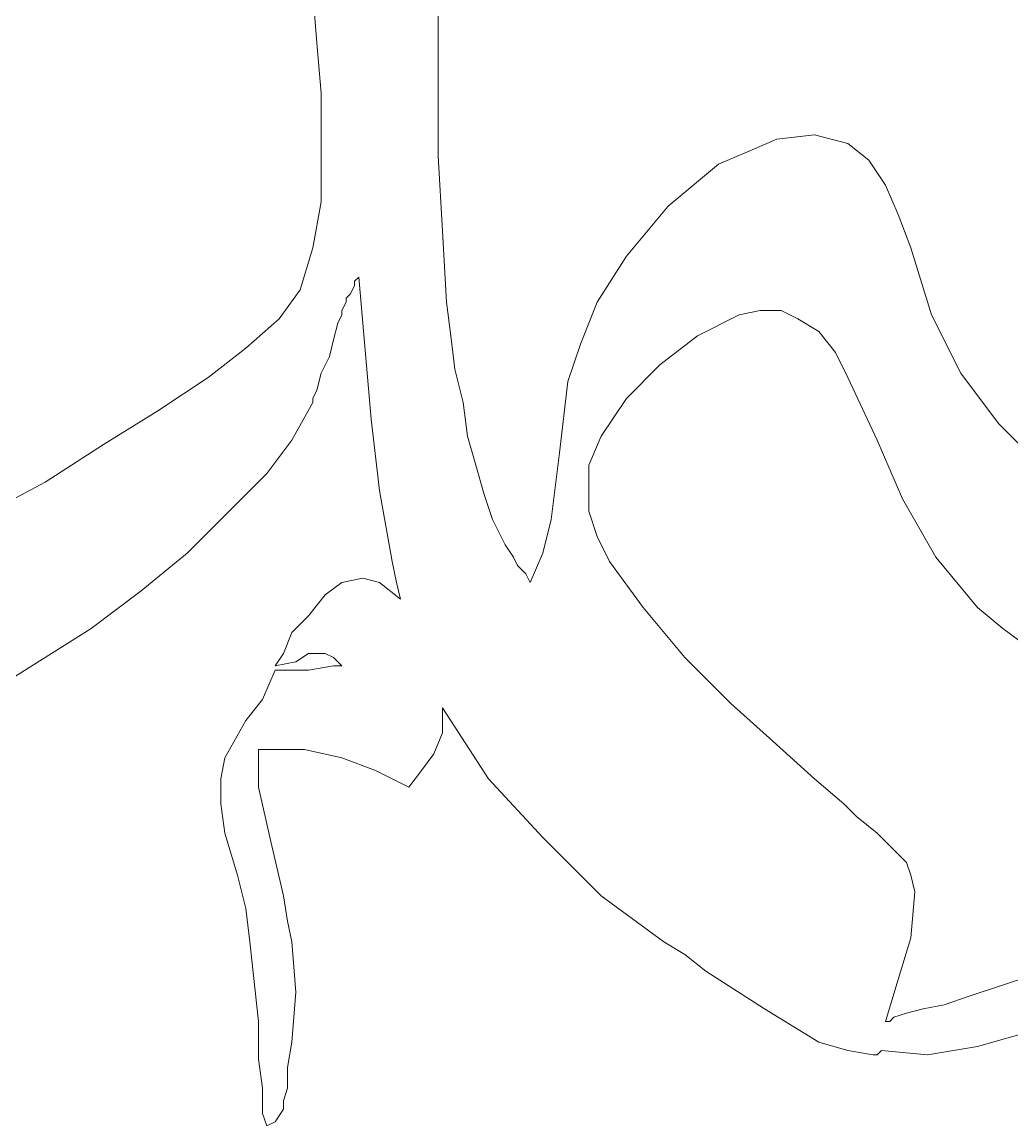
# Model space of a CAD drawing. Header units: centimetres. Extents: x -51 to 51, y -37 to 37.
# Drawn here: x -22.19 to -15.94, y -36.4 to -29.42 of the extents above; entities that cross this region are included whole.
import ezdxf

# ---------------------------------------------------------------- set-up
doc = ezdxf.new("R2010")
doc.units = ezdxf.units.CM
doc.header["$MEASUREMENT"] = 0
doc.layers.add('Layer 1', color=7, linetype='Continuous')

msp = doc.modelspace()

# ---------------------------------------------------------------- linework, layer by layer
at = {"layer": 'Layer 1', "lineweight": 9}
for points, knots in [([(-20.56726, -31.30072), (-20.56726, -31.30072), (-20.43508, -31.11566), (-20.43508, -31.11566), (-20.43508, -31.11566), (-20.43508, -31.11566), (-20.35577, -30.8513), (-20.35577, -30.8513), (-20.35577, -30.8513), (-20.35577, -30.8513), (-20.30289, -30.5605), (-20.30289, -30.5605), (-20.30289, -30.5605), (-20.30289, -30.5605), (-20.30289, -30.21682), (-20.30289, -30.21682), (-20.30289, -30.21682), (-20.30289, -30.21682), (-20.30289, -29.87315), (-20.30289, -29.87315), (-20.30289, -29.87315), (-20.30289, -29.87315), (-20.32933, -29.55591), (-20.32933, -29.55591), (-20.32933, -29.55591), (-20.32933, -29.55591), (-20.35577, -29.23867), (-20.35577, -29.23867), (-20.35577, -29.23867), (-20.35577, -29.23867), (-20.3822, -29.00074), (-20.3822, -29.00074)], [0, 0, 0, 0, 0.1111111, 0.1111111, 0.1111111, 0.1111111, 0.2222222, 0.2222222, 0.2222222, 0.2222222, 0.3333333, 0.3333333, 0.3333333, 0.3333333, 0.4444444, 0.4444444, 0.4444444, 0.4444444, 0.5555556, 0.5555556, 0.5555556, 0.5555556, 0.6666667, 0.6666667, 0.6666667, 0.6666667, 0.7777778, 0.7777778, 0.7777778, 0.7777778, 1, 1, 1, 1]), ([(-19.56267, -29.00074), (-19.56267, -29.00074), (-19.56267, -29.42373), (-19.56267, -29.42373), (-19.56267, -29.42373), (-19.56267, -29.42373), (-19.56267, -29.82027), (-19.56267, -29.82027)], [0, 0, 0, 0, 0.3333333, 0.3333333, 0.3333333, 0.3333333, 1, 1, 1, 1]), ([(-19.56267, -29.82027), (-19.56267, -29.82027), (-19.56267, -30.0582), (-19.56267, -30.0582), (-19.56267, -30.0582), (-19.56267, -30.0582), (-19.56267, -30.26969), (-19.56267, -30.26969)], [0, 0, 0, 0, 0.3333333, 0.3333333, 0.3333333, 0.3333333, 1, 1, 1, 1]), ([(-17.42132, -30.16395), (-17.42132, -30.16395), (-17.18339, -30.13751), (-17.18339, -30.13751), (-17.18339, -30.13751), (-17.18339, -30.13751), (-16.9719, -30.19039), (-16.9719, -30.19039), (-16.9719, -30.19039), (-16.9719, -30.19039), (-16.83972, -30.29613), (-16.83972, -30.29613), (-16.83972, -30.29613), (-16.83972, -30.29613), (-16.73397, -30.45475), (-16.73397, -30.45475), (-16.73397, -30.45475), (-16.73397, -30.45475), (-16.65466, -30.63981), (-16.65466, -30.63981), (-16.65466, -30.63981), (-16.65466, -30.63981), (-16.57535, -30.8513), (-16.57535, -30.8513), (-16.57535, -30.8513), (-16.57535, -30.8513), (-16.44317, -31.27428), (-16.44317, -31.27428)], [0, 0, 0, 0, 0.125, 0.125, 0.125, 0.125, 0.25, 0.25, 0.25, 0.25, 0.375, 0.375, 0.375, 0.375, 0.5, 0.5, 0.5, 0.5, 0.625, 0.625, 0.625, 0.625, 0.75, 0.75, 0.75, 0.75, 1, 1, 1, 1]), ([(-18.55809, -31.19497), (-18.55809, -31.19497), (-18.37303, -30.90417), (-18.37303, -30.90417), (-18.37303, -30.90417), (-18.37303, -30.90417), (-18.10867, -30.58693), (-18.10867, -30.58693), (-18.10867, -30.58693), (-18.10867, -30.58693), (-17.79143, -30.32257), (-17.79143, -30.32257), (-17.79143, -30.32257), (-17.79143, -30.32257), (-17.60637, -30.24326), (-17.60637, -30.24326), (-17.60637, -30.24326), (-17.60637, -30.24326), (-17.42132, -30.16395), (-17.42132, -30.16395)], [0, 0, 0, 0, 0.1666667, 0.1666667, 0.1666667, 0.1666667, 0.3333333, 0.3333333, 0.3333333, 0.3333333, 0.5, 0.5, 0.5, 0.5, 0.6666667, 0.6666667, 0.6666667, 0.6666667, 1, 1, 1, 1]), ([(-19.56267, -30.26969), (-19.56267, -30.26969), (-19.53624, -30.74555), (-19.53624, -30.74555), (-19.53624, -30.74555), (-19.53624, -30.74555), (-19.5098, -31.19497), (-19.5098, -31.19497)], [0, 0, 0, 0, 0.3333333, 0.3333333, 0.3333333, 0.3333333, 1, 1, 1, 1]), ([(-20.06497, -31.03635), (-20.06497, -31.03635), (-20.0914, -31.06279), (-20.0914, -31.06279), (-20.0914, -31.06279), (-20.0914, -31.06279), (-20.0914, -31.06279), (-20.0914, -31.06279), (-20.0914, -31.06279), (-20.0914, -31.06279), (-20.0914, -31.08923), (-20.0914, -31.08923), (-20.0914, -31.08923), (-20.0914, -31.08923), (-20.11784, -31.1421), (-20.11784, -31.1421)], [0, 0, 0, 0, 0.2, 0.2, 0.2, 0.2, 0.4, 0.4, 0.4, 0.4, 0.6, 0.6, 0.6, 0.6, 1, 1, 1, 1]), ([(-19.85347, -32.83403), (-19.85347, -32.83403), (-19.93278, -32.38461), (-19.93278, -32.38461), (-19.93278, -32.38461), (-19.93278, -32.38461), (-19.98566, -31.93519), (-19.98566, -31.93519), (-19.98566, -31.93519), (-19.98566, -31.93519), (-20.06497, -31.03635), (-20.06497, -31.03635)], [0, 0, 0, 0, 0.25, 0.25, 0.25, 0.25, 0.5, 0.5, 0.5, 0.5, 1, 1, 1, 1]), ([(-20.11784, -31.1421), (-20.11784, -31.1421), (-20.14428, -31.16853), (-20.14428, -31.16853), (-20.14428, -31.16853), (-20.14428, -31.16853), (-20.14428, -31.19497), (-20.14428, -31.19497), (-20.14428, -31.19497), (-20.14428, -31.19497), (-20.14428, -31.19497), (-20.14428, -31.19497), (-20.14428, -31.19497), (-20.14428, -31.19497), (-20.17071, -31.24784), (-20.17071, -31.24784)], [0, 0, 0, 0, 0.2, 0.2, 0.2, 0.2, 0.4, 0.4, 0.4, 0.4, 0.6, 0.6, 0.6, 0.6, 1, 1, 1, 1]), ([(-19.5098, -31.19497), (-19.5098, -31.19497), (-19.48336, -31.40646), (-19.48336, -31.40646), (-19.48336, -31.40646), (-19.48336, -31.40646), (-19.45693, -31.61796), (-19.45693, -31.61796)], [0, 0, 0, 0, 0.3333333, 0.3333333, 0.3333333, 0.3333333, 1, 1, 1, 1]), ([(-18.98107, -32.96622), (-18.98107, -32.96622), (-18.90176, -32.78116), (-18.90176, -32.78116), (-18.90176, -32.78116), (-18.90176, -32.78116), (-18.84889, -32.56967), (-18.84889, -32.56967), (-18.84889, -32.56967), (-18.84889, -32.56967), (-18.79602, -32.14668), (-18.79602, -32.14668), (-18.79602, -32.14668), (-18.79602, -32.14668), (-18.74314, -31.69726), (-18.74314, -31.69726), (-18.74314, -31.69726), (-18.74314, -31.69726), (-18.66383, -31.45934), (-18.66383, -31.45934), (-18.66383, -31.45934), (-18.66383, -31.45934), (-18.55809, -31.19497), (-18.55809, -31.19497)], [0, 0, 0, 0, 0.1428571, 0.1428571, 0.1428571, 0.1428571, 0.2857143, 0.2857143, 0.2857143, 0.2857143, 0.4285714, 0.4285714, 0.4285714, 0.4285714, 0.5714286, 0.5714286, 0.5714286, 0.5714286, 0.7142857, 0.7142857, 0.7142857, 0.7142857, 1, 1, 1, 1]), ([(-20.17071, -31.24784), (-20.17071, -31.24784), (-20.17071, -31.27428), (-20.17071, -31.27428), (-20.17071, -31.27428), (-20.17071, -31.27428), (-20.19715, -31.32715), (-20.19715, -31.32715), (-20.19715, -31.32715), (-20.19715, -31.32715), (-20.22359, -31.4329), (-20.22359, -31.4329), (-20.22359, -31.4329), (-20.22359, -31.4329), (-20.25002, -31.53865), (-20.25002, -31.53865), (-20.25002, -31.53865), (-20.25002, -31.53865), (-20.30289, -31.64439), (-20.30289, -31.64439), (-20.30289, -31.64439), (-20.30289, -31.64439), (-20.32933, -31.75014), (-20.32933, -31.75014), (-20.32933, -31.75014), (-20.32933, -31.75014), (-20.35577, -31.80301), (-20.35577, -31.80301), (-20.35577, -31.80301), (-20.35577, -31.80301), (-20.35577, -31.82945), (-20.35577, -31.82945)], [0, 0, 0, 0, 0.1111111, 0.1111111, 0.1111111, 0.1111111, 0.2222222, 0.2222222, 0.2222222, 0.2222222, 0.3333333, 0.3333333, 0.3333333, 0.3333333, 0.4444444, 0.4444444, 0.4444444, 0.4444444, 0.5555556, 0.5555556, 0.5555556, 0.5555556, 0.6666667, 0.6666667, 0.6666667, 0.6666667, 0.7777778, 0.7777778, 0.7777778, 0.7777778, 1, 1, 1, 1]), ([(-18.61096, -32.22599), (-18.61096, -32.22599), (-18.53165, -32.04094), (-18.53165, -32.04094), (-18.53165, -32.04094), (-18.53165, -32.04094), (-18.37303, -31.80301), (-18.37303, -31.80301), (-18.37303, -31.80301), (-18.37303, -31.80301), (-18.16154, -31.59152), (-18.16154, -31.59152), (-18.16154, -31.59152), (-18.16154, -31.59152), (-17.92361, -31.40646), (-17.92361, -31.40646), (-17.92361, -31.40646), (-17.92361, -31.40646), (-17.65925, -31.27428), (-17.65925, -31.27428), (-17.65925, -31.27428), (-17.65925, -31.27428), (-17.52706, -31.24784), (-17.52706, -31.24784), (-17.52706, -31.24784), (-17.52706, -31.24784), (-17.39488, -31.24784), (-17.39488, -31.24784), (-17.39488, -31.24784), (-17.39488, -31.24784), (-17.28914, -31.30072), (-17.28914, -31.30072), (-17.28914, -31.30072), (-17.28914, -31.30072), (-17.15695, -31.38003), (-17.15695, -31.38003), (-17.15695, -31.38003), (-17.15695, -31.38003), (-17.05121, -31.51221), (-17.05121, -31.51221), (-17.05121, -31.51221), (-17.05121, -31.51221), (-16.9719, -31.67083), (-16.9719, -31.67083)], [0, 0, 0, 0, 0.0833333, 0.0833333, 0.0833333, 0.0833333, 0.1666667, 0.1666667, 0.1666667, 0.1666667, 0.25, 0.25, 0.25, 0.25, 0.3333333, 0.3333333, 0.3333333, 0.3333333, 0.4166667, 0.4166667, 0.4166667, 0.4166667, 0.5, 0.5, 0.5, 0.5, 0.5833333, 0.5833333, 0.5833333, 0.5833333, 0.6666667, 0.6666667, 0.6666667, 0.6666667, 0.75, 0.75, 0.75, 0.75, 0.8333333, 0.8333333, 0.8333333, 0.8333333, 1, 1, 1, 1]), ([(-26.19823, -33.57425), (-26.19823, -33.57425), (-25.9603, -33.65356), (-25.9603, -33.65356), (-25.9603, -33.65356), (-25.9603, -33.65356), (-25.6695, -33.68), (-25.6695, -33.68), (-25.6695, -33.68), (-25.6695, -33.68), (-25.32583, -33.65356), (-25.32583, -33.65356), (-25.32583, -33.65356), (-25.32583, -33.65356), (-24.95572, -33.57425), (-24.95572, -33.57425), (-24.95572, -33.57425), (-24.95572, -33.57425), (-24.5856, -33.46851), (-24.5856, -33.46851), (-24.5856, -33.46851), (-24.5856, -33.46851), (-24.16262, -33.33633), (-24.16262, -33.33633), (-24.16262, -33.33633), (-24.16262, -33.33633), (-23.73964, -33.17771), (-23.73964, -33.17771), (-23.73964, -33.17771), (-23.73964, -33.17771), (-23.29022, -32.96622), (-23.29022, -32.96622), (-23.29022, -32.96622), (-23.29022, -32.96622), (-22.44425, -32.54323), (-22.44425, -32.54323), (-22.44425, -32.54323), (-22.44425, -32.54323), (-22.0477, -32.33174), (-22.0477, -32.33174), (-22.0477, -32.33174), (-22.0477, -32.33174), (-21.67759, -32.09381), (-21.67759, -32.09381), (-21.67759, -32.09381), (-21.67759, -32.09381), (-21.33392, -31.88232), (-21.33392, -31.88232), (-21.33392, -31.88232), (-21.33392, -31.88232), (-21.01668, -31.67083), (-21.01668, -31.67083), (-21.01668, -31.67083), (-21.01668, -31.67083), (-20.77875, -31.48577), (-20.77875, -31.48577), (-20.77875, -31.48577), (-20.77875, -31.48577), (-20.56726, -31.30072), (-20.56726, -31.30072)], [0, 0, 0, 0, 0.0625, 0.0625, 0.0625, 0.0625, 0.125, 0.125, 0.125, 0.125, 0.1875, 0.1875, 0.1875, 0.1875, 0.25, 0.25, 0.25, 0.25, 0.3125, 0.3125, 0.3125, 0.3125, 0.375, 0.375, 0.375, 0.375, 0.4375, 0.4375, 0.4375, 0.4375, 0.5, 0.5, 0.5, 0.5, 0.5625, 0.5625, 0.5625, 0.5625, 0.625, 0.625, 0.625, 0.625, 0.6875, 0.6875, 0.6875, 0.6875, 0.75, 0.75, 0.75, 0.75, 0.8125, 0.8125, 0.8125, 0.8125, 0.875, 0.875, 0.875, 0.875, 1, 1, 1, 1]), ([(-16.44317, -31.27428), (-16.44317, -31.27428), (-16.25811, -31.64439), (-16.25811, -31.64439), (-16.25811, -31.64439), (-16.25811, -31.64439), (-16.02018, -31.96163), (-16.02018, -31.96163), (-16.02018, -31.96163), (-16.02018, -31.96163), (-15.86157, -32.12025), (-15.86157, -32.12025), (-15.86157, -32.12025), (-15.86157, -32.12025), (-15.70295, -32.22599), (-15.70295, -32.22599), (-15.70295, -32.22599), (-15.70295, -32.22599), (-15.54433, -32.33174), (-15.54433, -32.33174), (-15.54433, -32.33174), (-15.54433, -32.33174), (-15.38571, -32.38461), (-15.38571, -32.38461)], [0, 0, 0, 0, 0.1428571, 0.1428571, 0.1428571, 0.1428571, 0.2857143, 0.2857143, 0.2857143, 0.2857143, 0.4285714, 0.4285714, 0.4285714, 0.4285714, 0.5714286, 0.5714286, 0.5714286, 0.5714286, 0.7142857, 0.7142857, 0.7142857, 0.7142857, 1, 1, 1, 1]), ([(-19.45693, -31.61796), (-19.45693, -31.61796), (-19.40405, -31.82945), (-19.40405, -31.82945), (-19.40405, -31.82945), (-19.40405, -31.82945), (-19.37762, -32.04094), (-19.37762, -32.04094)], [0, 0, 0, 0, 0.3333333, 0.3333333, 0.3333333, 0.3333333, 1, 1, 1, 1]), ([(-16.9719, -31.67083), (-16.9719, -31.67083), (-16.78684, -32.06738), (-16.78684, -32.06738), (-16.78684, -32.06738), (-16.78684, -32.06738), (-16.62822, -32.43749), (-16.62822, -32.43749), (-16.62822, -32.43749), (-16.62822, -32.43749), (-16.41673, -32.8076), (-16.41673, -32.8076), (-16.41673, -32.8076), (-16.41673, -32.8076), (-16.15237, -33.12483), (-16.15237, -33.12483)], [0, 0, 0, 0, 0.2, 0.2, 0.2, 0.2, 0.4, 0.4, 0.4, 0.4, 0.6, 0.6, 0.6, 0.6, 1, 1, 1, 1]), ([(-20.35577, -31.82945), (-20.35577, -31.82945), (-20.48795, -32.06738), (-20.48795, -32.06738), (-20.48795, -32.06738), (-20.48795, -32.06738), (-20.64657, -32.27887), (-20.64657, -32.27887), (-20.64657, -32.27887), (-20.64657, -32.27887), (-20.8845, -32.5168), (-20.8845, -32.5168), (-20.8845, -32.5168), (-20.8845, -32.5168), (-21.14886, -32.78116), (-21.14886, -32.78116), (-21.14886, -32.78116), (-21.14886, -32.78116), (-21.43966, -33.01909), (-21.43966, -33.01909), (-21.43966, -33.01909), (-21.43966, -33.01909), (-21.7569, -33.25702), (-21.7569, -33.25702), (-21.7569, -33.25702), (-21.7569, -33.25702), (-22.47069, -33.70644), (-22.47069, -33.70644), (-22.47069, -33.70644), (-22.47069, -33.70644), (-23.21091, -34.10298), (-23.21091, -34.10298), (-23.21091, -34.10298), (-23.21091, -34.10298), (-23.92469, -34.44666), (-23.92469, -34.44666), (-23.92469, -34.44666), (-23.92469, -34.44666), (-24.24193, -34.57884), (-24.24193, -34.57884), (-24.24193, -34.57884), (-24.24193, -34.57884), (-24.55917, -34.68459), (-24.55917, -34.68459), (-24.55917, -34.68459), (-24.55917, -34.68459), (-24.82353, -34.79033), (-24.82353, -34.79033), (-24.82353, -34.79033), (-24.82353, -34.79033), (-25.06146, -34.84321), (-25.06146, -34.84321)], [0, 0, 0, 0, 0.0714286, 0.0714286, 0.0714286, 0.0714286, 0.1428571, 0.1428571, 0.1428571, 0.1428571, 0.2142857, 0.2142857, 0.2142857, 0.2142857, 0.2857143, 0.2857143, 0.2857143, 0.2857143, 0.3571429, 0.3571429, 0.3571429, 0.3571429, 0.4285714, 0.4285714, 0.4285714, 0.4285714, 0.5, 0.5, 0.5, 0.5, 0.5714286, 0.5714286, 0.5714286, 0.5714286, 0.6428571, 0.6428571, 0.6428571, 0.6428571, 0.7142857, 0.7142857, 0.7142857, 0.7142857, 0.7857143, 0.7857143, 0.7857143, 0.7857143, 0.8571429, 0.8571429, 0.8571429, 0.8571429, 1, 1, 1, 1]), ([(-19.37762, -32.04094), (-19.37762, -32.04094), (-19.32474, -32.22599), (-19.32474, -32.22599), (-19.32474, -32.22599), (-19.32474, -32.22599), (-19.27187, -32.41105), (-19.27187, -32.41105)], [0, 0, 0, 0, 0.3333333, 0.3333333, 0.3333333, 0.3333333, 1, 1, 1, 1]), ([(-16.99833, -34.36735), (-16.99833, -34.36735), (-17.18339, -34.20873), (-17.18339, -34.20873), (-17.18339, -34.20873), (-17.18339, -34.20873), (-17.44775, -33.9708), (-17.44775, -33.9708), (-17.44775, -33.9708), (-17.44775, -33.9708), (-17.71212, -33.73287), (-17.71212, -33.73287), (-17.71212, -33.73287), (-17.71212, -33.73287), (-18.00292, -33.44207), (-18.00292, -33.44207), (-18.00292, -33.44207), (-18.00292, -33.44207), (-18.26729, -33.12483), (-18.26729, -33.12483), (-18.26729, -33.12483), (-18.26729, -33.12483), (-18.47878, -32.83403), (-18.47878, -32.83403), (-18.47878, -32.83403), (-18.47878, -32.83403), (-18.55809, -32.67541), (-18.55809, -32.67541), (-18.55809, -32.67541), (-18.55809, -32.67541), (-18.61096, -32.5168), (-18.61096, -32.5168), (-18.61096, -32.5168), (-18.61096, -32.5168), (-18.61096, -32.35818), (-18.61096, -32.35818), (-18.61096, -32.35818), (-18.61096, -32.35818), (-18.61096, -32.22599), (-18.61096, -32.22599)], [0, 0, 0, 0, 0.0909091, 0.0909091, 0.0909091, 0.0909091, 0.1818182, 0.1818182, 0.1818182, 0.1818182, 0.2727273, 0.2727273, 0.2727273, 0.2727273, 0.3636364, 0.3636364, 0.3636364, 0.3636364, 0.4545455, 0.4545455, 0.4545455, 0.4545455, 0.5454545, 0.5454545, 0.5454545, 0.5454545, 0.6363636, 0.6363636, 0.6363636, 0.6363636, 0.7272727, 0.7272727, 0.7272727, 0.7272727, 0.8181818, 0.8181818, 0.8181818, 0.8181818, 1, 1, 1, 1]), ([(-19.27187, -32.41105), (-19.27187, -32.41105), (-19.219, -32.56967), (-19.219, -32.56967), (-19.219, -32.56967), (-19.219, -32.56967), (-19.13969, -32.72829), (-19.13969, -32.72829)], [0, 0, 0, 0, 0.3333333, 0.3333333, 0.3333333, 0.3333333, 1, 1, 1, 1]), ([(-19.13969, -32.72829), (-19.13969, -32.72829), (-19.08682, -32.8076), (-19.08682, -32.8076), (-19.08682, -32.8076), (-19.08682, -32.8076), (-19.06038, -32.86047), (-19.06038, -32.86047)], [0, 0, 0, 0, 0.3333333, 0.3333333, 0.3333333, 0.3333333, 1, 1, 1, 1]), ([(-19.8006, -33.07196), (-19.8006, -33.07196), (-19.82704, -32.96622), (-19.82704, -32.96622), (-19.82704, -32.96622), (-19.82704, -32.96622), (-19.85347, -32.83403), (-19.85347, -32.83403)], [0, 0, 0, 0, 0.3333333, 0.3333333, 0.3333333, 0.3333333, 1, 1, 1, 1]), ([(-19.06038, -32.86047), (-19.06038, -32.86047), (-19.00751, -32.91334), (-19.00751, -32.91334), (-19.00751, -32.91334), (-19.00751, -32.91334), (-18.98107, -32.96622), (-18.98107, -32.96622)], [0, 0, 0, 0, 0.3333333, 0.3333333, 0.3333333, 0.3333333, 1, 1, 1, 1]), ([(-20.5937, -33.49495), (-20.5937, -33.49495), (-20.54082, -33.41564), (-20.54082, -33.41564), (-20.54082, -33.41564), (-20.54082, -33.41564), (-20.48795, -33.28345), (-20.48795, -33.28345), (-20.48795, -33.28345), (-20.48795, -33.28345), (-20.3822, -33.17771), (-20.3822, -33.17771), (-20.3822, -33.17771), (-20.3822, -33.17771), (-20.27646, -33.04553), (-20.27646, -33.04553), (-20.27646, -33.04553), (-20.27646, -33.04553), (-20.17071, -32.96622), (-20.17071, -32.96622), (-20.17071, -32.96622), (-20.17071, -32.96622), (-20.03853, -32.93978), (-20.03853, -32.93978), (-20.03853, -32.93978), (-20.03853, -32.93978), (-19.93278, -32.96622), (-19.93278, -32.96622), (-19.93278, -32.96622), (-19.93278, -32.96622), (-19.8006, -33.07196), (-19.8006, -33.07196)], [0, 0, 0, 0, 0.1111111, 0.1111111, 0.1111111, 0.1111111, 0.2222222, 0.2222222, 0.2222222, 0.2222222, 0.3333333, 0.3333333, 0.3333333, 0.3333333, 0.4444444, 0.4444444, 0.4444444, 0.4444444, 0.5555556, 0.5555556, 0.5555556, 0.5555556, 0.6666667, 0.6666667, 0.6666667, 0.6666667, 0.7777778, 0.7777778, 0.7777778, 0.7777778, 1, 1, 1, 1]), ([(-16.15237, -33.12483), (-16.15237, -33.12483), (-15.99375, -33.25702), (-15.99375, -33.25702), (-15.99375, -33.25702), (-15.99375, -33.25702), (-15.888, -33.33633), (-15.888, -33.33633), (-15.888, -33.33633), (-15.888, -33.33633), (-15.83513, -33.3892), (-15.83513, -33.3892), (-15.83513, -33.3892), (-15.83513, -33.3892), (-15.80869, -33.41564), (-15.80869, -33.41564), (-15.80869, -33.41564), (-15.80869, -33.41564), (-15.78226, -33.44207), (-15.78226, -33.44207), (-15.78226, -33.44207), (-15.78226, -33.44207), (-15.78226, -33.49495), (-15.78226, -33.49495), (-15.78226, -33.49495), (-15.78226, -33.49495), (-15.80869, -33.57425), (-15.80869, -33.57425), (-15.80869, -33.57425), (-15.80869, -33.57425), (-15.80869, -33.73287), (-15.80869, -33.73287)], [0, 0, 0, 0, 0.1111111, 0.1111111, 0.1111111, 0.1111111, 0.2222222, 0.2222222, 0.2222222, 0.2222222, 0.3333333, 0.3333333, 0.3333333, 0.3333333, 0.4444444, 0.4444444, 0.4444444, 0.4444444, 0.5555556, 0.5555556, 0.5555556, 0.5555556, 0.6666667, 0.6666667, 0.6666667, 0.6666667, 0.7777778, 0.7777778, 0.7777778, 0.7777778, 1, 1, 1, 1]), ([(-20.17071, -33.49495), (-20.17071, -33.49495), (-20.22359, -33.44207), (-20.22359, -33.44207), (-20.22359, -33.44207), (-20.22359, -33.44207), (-20.27646, -33.41564), (-20.27646, -33.41564), (-20.27646, -33.41564), (-20.27646, -33.41564), (-20.3822, -33.41564), (-20.3822, -33.41564), (-20.3822, -33.41564), (-20.3822, -33.41564), (-20.46151, -33.46851), (-20.46151, -33.46851), (-20.46151, -33.46851), (-20.46151, -33.46851), (-20.5937, -33.49495), (-20.5937, -33.49495)], [0, 0, 0, 0, 0.1666667, 0.1666667, 0.1666667, 0.1666667, 0.3333333, 0.3333333, 0.3333333, 0.3333333, 0.5, 0.5, 0.5, 0.5, 0.6666667, 0.6666667, 0.6666667, 0.6666667, 1, 1, 1, 1]), ([(-20.5937, -33.52138), (-20.5937, -33.52138), (-20.56726, -33.52138), (-20.56726, -33.52138), (-20.56726, -33.52138), (-20.56726, -33.52138), (-20.51439, -33.52138), (-20.51439, -33.52138), (-20.51439, -33.52138), (-20.51439, -33.52138), (-20.3822, -33.52138), (-20.3822, -33.52138), (-20.3822, -33.52138), (-20.3822, -33.52138), (-20.22359, -33.49495), (-20.22359, -33.49495), (-20.22359, -33.49495), (-20.22359, -33.49495), (-20.19715, -33.49495), (-20.19715, -33.49495), (-20.19715, -33.49495), (-20.19715, -33.49495), (-20.17071, -33.49495), (-20.17071, -33.49495)], [0, 0, 0, 0, 0.1428571, 0.1428571, 0.1428571, 0.1428571, 0.2857143, 0.2857143, 0.2857143, 0.2857143, 0.4285714, 0.4285714, 0.4285714, 0.4285714, 0.5714286, 0.5714286, 0.5714286, 0.5714286, 0.7142857, 0.7142857, 0.7142857, 0.7142857, 1, 1, 1, 1]), ([(-20.83162, -34.81677), (-20.83162, -34.81677), (-20.91093, -34.5524), (-20.91093, -34.5524), (-20.91093, -34.5524), (-20.91093, -34.5524), (-20.93737, -34.36735), (-20.93737, -34.36735), (-20.93737, -34.36735), (-20.93737, -34.36735), (-20.93737, -34.20873), (-20.93737, -34.20873), (-20.93737, -34.20873), (-20.93737, -34.20873), (-20.91093, -34.07655), (-20.91093, -34.07655), (-20.91093, -34.07655), (-20.91093, -34.07655), (-20.77875, -33.83862), (-20.77875, -33.83862), (-20.77875, -33.83862), (-20.77875, -33.83862), (-20.67301, -33.70644), (-20.67301, -33.70644), (-20.67301, -33.70644), (-20.67301, -33.70644), (-20.5937, -33.52138), (-20.5937, -33.52138)], [0, 0, 0, 0, 0.125, 0.125, 0.125, 0.125, 0.25, 0.25, 0.25, 0.25, 0.375, 0.375, 0.375, 0.375, 0.5, 0.5, 0.5, 0.5, 0.625, 0.625, 0.625, 0.625, 0.75, 0.75, 0.75, 0.75, 1, 1, 1, 1]), ([(-19.53624, -33.75931), (-19.53624, -33.75931), (-19.53624, -33.91793), (-19.53624, -33.91793), (-19.53624, -33.91793), (-19.53624, -33.91793), (-19.58911, -34.05011), (-19.58911, -34.05011), (-19.58911, -34.05011), (-19.58911, -34.05011), (-19.66842, -34.15586), (-19.66842, -34.15586), (-19.66842, -34.15586), (-19.66842, -34.15586), (-19.74773, -34.2616), (-19.74773, -34.2616)], [0, 0, 0, 0, 0.2, 0.2, 0.2, 0.2, 0.4, 0.4, 0.4, 0.4, 0.6, 0.6, 0.6, 0.6, 1, 1, 1, 1]), ([(-18.1351, -35.23975), (-18.1351, -35.23975), (-18.53165, -34.94895), (-18.53165, -34.94895), (-18.53165, -34.94895), (-18.53165, -34.94895), (-18.90176, -34.57884), (-18.90176, -34.57884), (-18.90176, -34.57884), (-18.90176, -34.57884), (-19.24544, -34.20873), (-19.24544, -34.20873), (-19.24544, -34.20873), (-19.24544, -34.20873), (-19.53624, -33.75931), (-19.53624, -33.75931)], [0, 0, 0, 0, 0.2, 0.2, 0.2, 0.2, 0.4, 0.4, 0.4, 0.4, 0.6, 0.6, 0.6, 0.6, 1, 1, 1, 1]), ([(-19.74773, -34.2616), (-19.74773, -34.2616), (-19.95922, -34.15586), (-19.95922, -34.15586), (-19.95922, -34.15586), (-19.95922, -34.15586), (-20.17071, -34.07655), (-20.17071, -34.07655), (-20.17071, -34.07655), (-20.17071, -34.07655), (-20.40864, -34.02367), (-20.40864, -34.02367), (-20.40864, -34.02367), (-20.40864, -34.02367), (-20.69944, -34.02367), (-20.69944, -34.02367)], [0, 0, 0, 0, 0.2, 0.2, 0.2, 0.2, 0.4, 0.4, 0.4, 0.4, 0.6, 0.6, 0.6, 0.6, 1, 1, 1, 1]), ([(-20.69944, -34.02367), (-20.69944, -34.02367), (-20.69944, -34.12942), (-20.69944, -34.12942), (-20.69944, -34.12942), (-20.69944, -34.12942), (-20.69944, -34.2616), (-20.69944, -34.2616), (-20.69944, -34.2616), (-20.69944, -34.2616), (-20.62013, -34.60528), (-20.62013, -34.60528), (-20.62013, -34.60528), (-20.62013, -34.60528), (-20.54082, -34.94895), (-20.54082, -34.94895), (-20.54082, -34.94895), (-20.54082, -34.94895), (-20.51439, -35.10757), (-20.51439, -35.10757), (-20.51439, -35.10757), (-20.51439, -35.10757), (-20.48795, -35.23975), (-20.48795, -35.23975)], [0, 0, 0, 0, 0.1428571, 0.1428571, 0.1428571, 0.1428571, 0.2857143, 0.2857143, 0.2857143, 0.2857143, 0.4285714, 0.4285714, 0.4285714, 0.4285714, 0.5714286, 0.5714286, 0.5714286, 0.5714286, 0.7142857, 0.7142857, 0.7142857, 0.7142857, 1, 1, 1, 1]), ([(-16.60179, -34.73746), (-16.60179, -34.73746), (-16.6811, -34.65815), (-16.6811, -34.65815), (-16.6811, -34.65815), (-16.6811, -34.65815), (-16.78684, -34.5524), (-16.78684, -34.5524), (-16.78684, -34.5524), (-16.78684, -34.5524), (-16.91902, -34.44666), (-16.91902, -34.44666), (-16.91902, -34.44666), (-16.91902, -34.44666), (-16.99833, -34.36735), (-16.99833, -34.36735)], [0, 0, 0, 0, 0.2, 0.2, 0.2, 0.2, 0.4, 0.4, 0.4, 0.4, 0.6, 0.6, 0.6, 0.6, 1, 1, 1, 1]), ([(-16.73397, -35.74205), (-16.73397, -35.74205), (-16.65466, -35.47768), (-16.65466, -35.47768), (-16.65466, -35.47768), (-16.65466, -35.47768), (-16.57535, -35.21332), (-16.57535, -35.21332), (-16.57535, -35.21332), (-16.57535, -35.21332), (-16.54891, -34.92252), (-16.54891, -34.92252), (-16.54891, -34.92252), (-16.54891, -34.92252), (-16.57535, -34.81677), (-16.57535, -34.81677), (-16.57535, -34.81677), (-16.57535, -34.81677), (-16.60179, -34.73746), (-16.60179, -34.73746)], [0, 0, 0, 0, 0.1666667, 0.1666667, 0.1666667, 0.1666667, 0.3333333, 0.3333333, 0.3333333, 0.3333333, 0.5, 0.5, 0.5, 0.5, 0.6666667, 0.6666667, 0.6666667, 0.6666667, 1, 1, 1, 1]), ([(-20.64657, -36.40296), (-20.64657, -36.40296), (-20.67301, -36.32365), (-20.67301, -36.32365), (-20.67301, -36.32365), (-20.67301, -36.32365), (-20.67301, -36.16503), (-20.67301, -36.16503), (-20.67301, -36.16503), (-20.67301, -36.16503), (-20.69944, -35.97997), (-20.69944, -35.97997), (-20.69944, -35.97997), (-20.69944, -35.97997), (-20.69944, -35.74205), (-20.69944, -35.74205), (-20.69944, -35.74205), (-20.69944, -35.74205), (-20.75231, -35.23975), (-20.75231, -35.23975), (-20.75231, -35.23975), (-20.75231, -35.23975), (-20.77875, -35.02826), (-20.77875, -35.02826), (-20.77875, -35.02826), (-20.77875, -35.02826), (-20.83162, -34.81677), (-20.83162, -34.81677)], [0, 0, 0, 0, 0.125, 0.125, 0.125, 0.125, 0.25, 0.25, 0.25, 0.25, 0.375, 0.375, 0.375, 0.375, 0.5, 0.5, 0.5, 0.5, 0.625, 0.625, 0.625, 0.625, 0.75, 0.75, 0.75, 0.75, 1, 1, 1, 1]), ([(-14.27538, -35.00182), (-14.27538, -35.00182), (-14.35469, -35.0547), (-14.35469, -35.0547), (-14.35469, -35.0547), (-14.35469, -35.0547), (-14.46043, -35.13401), (-14.46043, -35.13401), (-14.46043, -35.13401), (-14.46043, -35.13401), (-14.7248, -35.29263), (-14.7248, -35.29263), (-14.7248, -35.29263), (-14.7248, -35.29263), (-15.04203, -35.47768), (-15.04203, -35.47768), (-15.04203, -35.47768), (-15.04203, -35.47768), (-15.38571, -35.6363), (-15.38571, -35.6363), (-15.38571, -35.6363), (-15.38571, -35.6363), (-15.78226, -35.79492), (-15.78226, -35.79492), (-15.78226, -35.79492), (-15.78226, -35.79492), (-16.15237, -35.90067), (-16.15237, -35.90067), (-16.15237, -35.90067), (-16.15237, -35.90067), (-16.4696, -35.95354), (-16.4696, -35.95354), (-16.4696, -35.95354), (-16.4696, -35.95354), (-16.76041, -35.9271), (-16.76041, -35.9271)], [0, 0, 0, 0, 0.1, 0.1, 0.1, 0.1, 0.2, 0.2, 0.2, 0.2, 0.3, 0.3, 0.3, 0.3, 0.4, 0.4, 0.4, 0.4, 0.5, 0.5, 0.5, 0.5, 0.6, 0.6, 0.6, 0.6, 0.7, 0.7, 0.7, 0.7, 0.8, 0.8, 0.8, 0.8, 1, 1, 1, 1]), ([(-20.48795, -35.23975), (-20.48795, -35.23975), (-20.46151, -35.55699), (-20.46151, -35.55699), (-20.46151, -35.55699), (-20.46151, -35.55699), (-20.48795, -35.87423), (-20.48795, -35.87423)], [0, 0, 0, 0, 0.3333333, 0.3333333, 0.3333333, 0.3333333, 1, 1, 1, 1]), ([(-16.81328, -35.95354), (-16.81328, -35.95354), (-16.9719, -35.9271), (-16.9719, -35.9271), (-16.9719, -35.9271), (-16.9719, -35.9271), (-17.15695, -35.87423), (-17.15695, -35.87423), (-17.15695, -35.87423), (-17.15695, -35.87423), (-17.50063, -35.66274), (-17.50063, -35.66274), (-17.50063, -35.66274), (-17.50063, -35.66274), (-17.87074, -35.42481), (-17.87074, -35.42481), (-17.87074, -35.42481), (-17.87074, -35.42481), (-18.00292, -35.31906), (-18.00292, -35.31906), (-18.00292, -35.31906), (-18.00292, -35.31906), (-18.1351, -35.23975), (-18.1351, -35.23975)], [0, 0, 0, 0, 0.1428571, 0.1428571, 0.1428571, 0.1428571, 0.2857143, 0.2857143, 0.2857143, 0.2857143, 0.4285714, 0.4285714, 0.4285714, 0.4285714, 0.5714286, 0.5714286, 0.5714286, 0.5714286, 0.7142857, 0.7142857, 0.7142857, 0.7142857, 1, 1, 1, 1]), ([(-15.35927, -35.26619), (-15.35927, -35.26619), (-15.80869, -35.45124), (-15.80869, -35.45124), (-15.80869, -35.45124), (-15.80869, -35.45124), (-16.20524, -35.58343), (-16.20524, -35.58343), (-16.20524, -35.58343), (-16.20524, -35.58343), (-16.36386, -35.6363), (-16.36386, -35.6363), (-16.36386, -35.6363), (-16.36386, -35.6363), (-16.49604, -35.66274), (-16.49604, -35.66274), (-16.49604, -35.66274), (-16.49604, -35.66274), (-16.60179, -35.68917), (-16.60179, -35.68917), (-16.60179, -35.68917), (-16.60179, -35.68917), (-16.6811, -35.71561), (-16.6811, -35.71561)], [0, 0, 0, 0, 0.1428571, 0.1428571, 0.1428571, 0.1428571, 0.2857143, 0.2857143, 0.2857143, 0.2857143, 0.4285714, 0.4285714, 0.4285714, 0.4285714, 0.5714286, 0.5714286, 0.5714286, 0.5714286, 0.7142857, 0.7142857, 0.7142857, 0.7142857, 1, 1, 1, 1]), ([(-16.6811, -35.71561), (-16.6811, -35.71561), (-16.70753, -35.74205), (-16.70753, -35.74205), (-16.70753, -35.74205), (-16.70753, -35.74205), (-16.73397, -35.74205), (-16.73397, -35.74205)], [0, 0, 0, 0, 0.3333333, 0.3333333, 0.3333333, 0.3333333, 1, 1, 1, 1]), ([(-20.48795, -35.87423), (-20.48795, -35.87423), (-20.51439, -36.03285), (-20.51439, -36.03285), (-20.51439, -36.03285), (-20.51439, -36.03285), (-20.51439, -36.16503), (-20.51439, -36.16503), (-20.51439, -36.16503), (-20.51439, -36.16503), (-20.54082, -36.24434), (-20.54082, -36.24434), (-20.54082, -36.24434), (-20.54082, -36.24434), (-20.54082, -36.29721), (-20.54082, -36.29721), (-20.54082, -36.29721), (-20.54082, -36.29721), (-20.5937, -36.37652), (-20.5937, -36.37652), (-20.5937, -36.37652), (-20.5937, -36.37652), (-20.64657, -36.40296), (-20.64657, -36.40296)], [0, 0, 0, 0, 0.1428571, 0.1428571, 0.1428571, 0.1428571, 0.2857143, 0.2857143, 0.2857143, 0.2857143, 0.4285714, 0.4285714, 0.4285714, 0.4285714, 0.5714286, 0.5714286, 0.5714286, 0.5714286, 0.7142857, 0.7142857, 0.7142857, 0.7142857, 1, 1, 1, 1]), ([(-16.76041, -35.9271), (-16.76041, -35.9271), (-16.78684, -35.95354), (-16.78684, -35.95354), (-16.78684, -35.95354), (-16.78684, -35.95354), (-16.81328, -35.95354), (-16.81328, -35.95354)], [0, 0, 0, 0, 0.3333333, 0.3333333, 0.3333333, 0.3333333, 1, 1, 1, 1])]:
    msp.add_open_spline(points, degree=3, knots=knots, dxfattribs=at)

doc.saveas('drawing.dxf')
